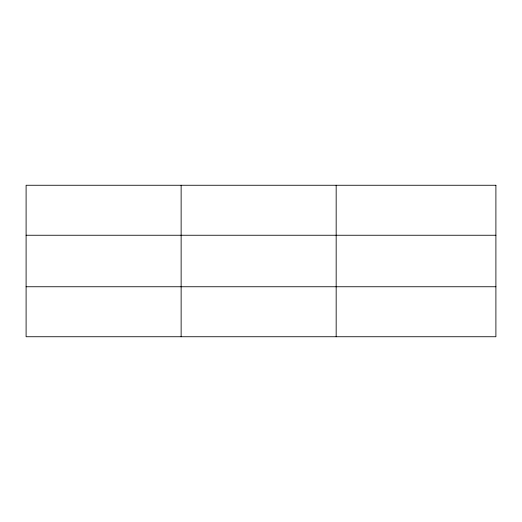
<?xml version="1.0" encoding="UTF-8"?>
<svg xmlns="http://www.w3.org/2000/svg" width="522" height="522" viewBox="0 0 522 522"><rect width="100%" height="100%" fill="white"/><g stroke="black" fill="none" stroke-linecap="round" stroke-linejoin="round"><path stroke-width="0.78" d="M181.134 336.742L181.134 185.258M336.168 336.742L336.168 185.258M26.1 235.246L495.9 235.246M26.1 286.754L495.9 286.754M495.9 185.258L495.9 336.742L26.1 336.742L26.1 185.258L495.9 185.258"/></g></svg>
